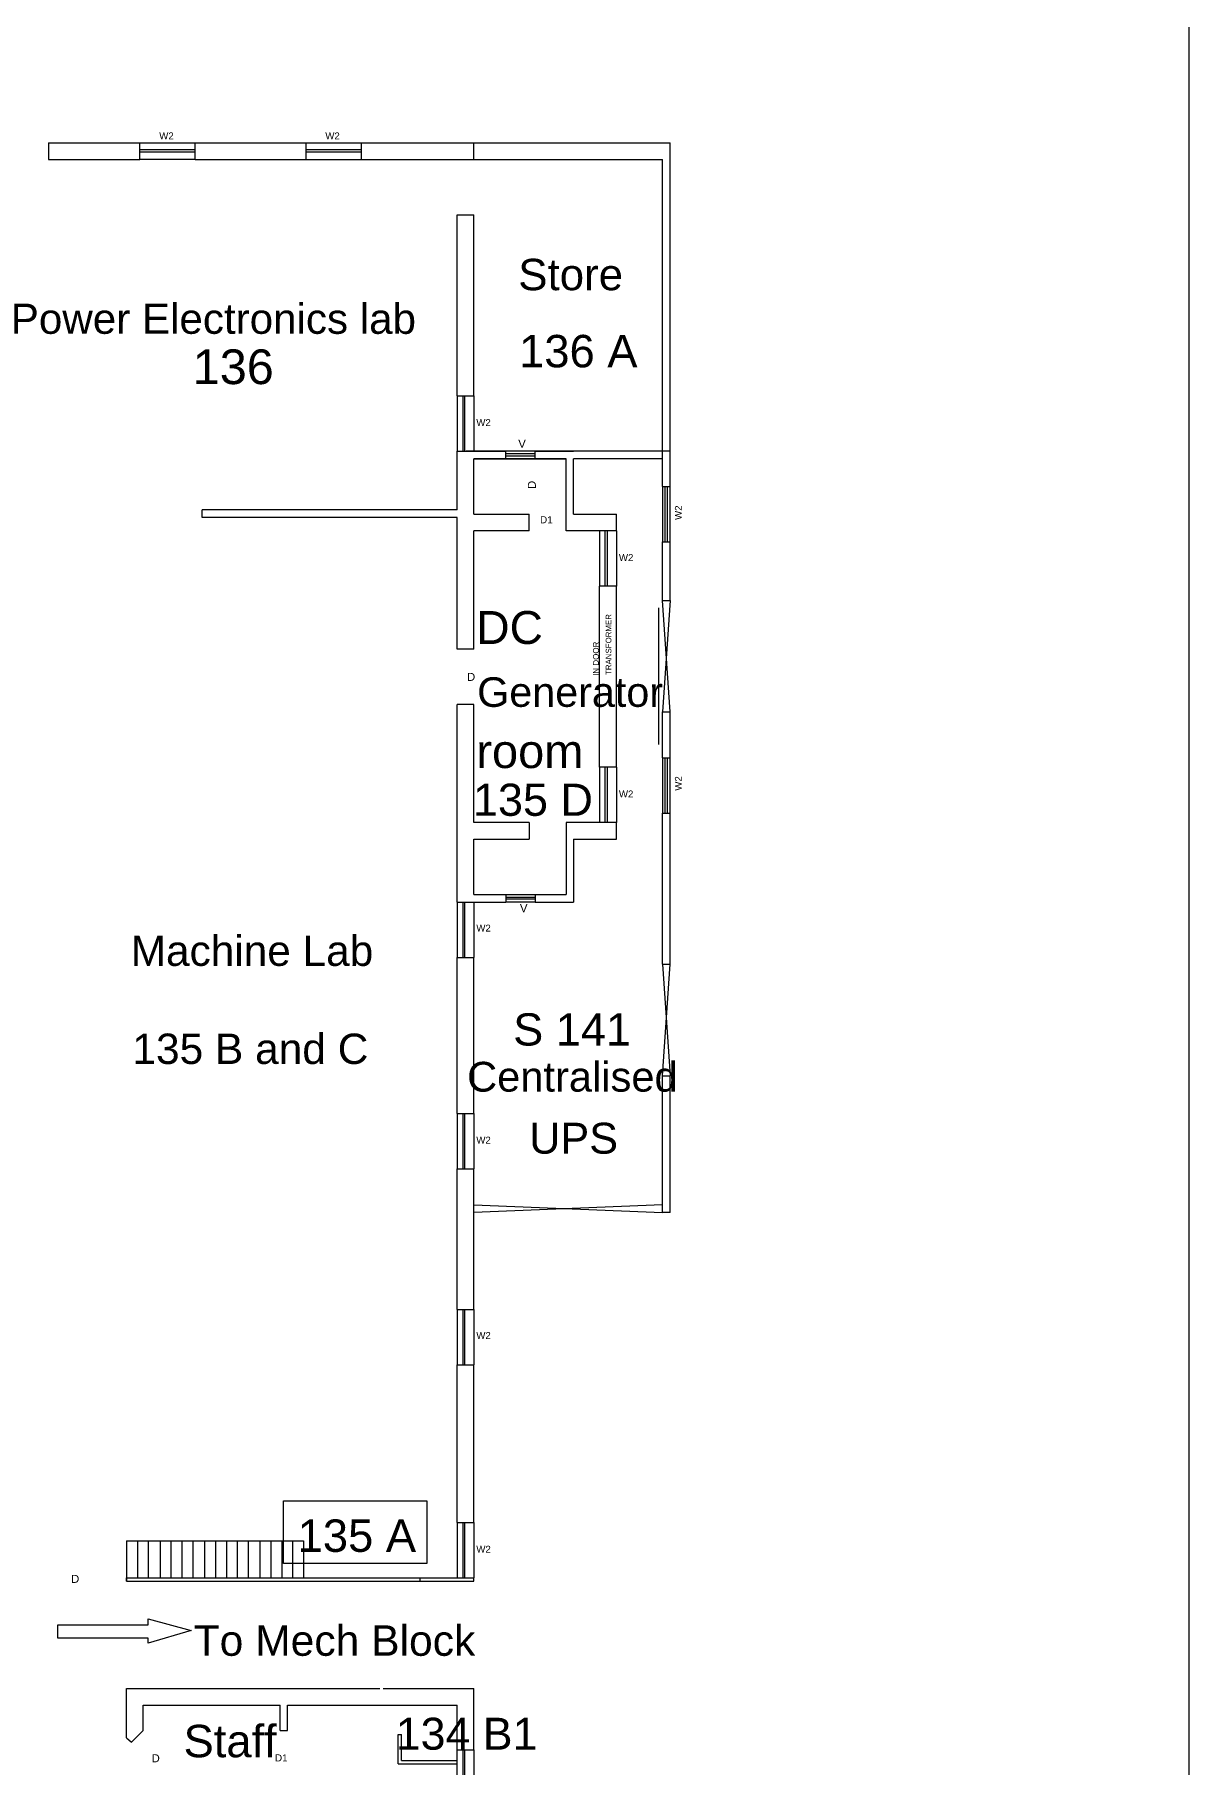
# Model space of a CAD drawing. Header units: millimetres. Extents: x 14 to 406, y 10 to 287.
# Drawn here: x 347.5 to 405.8, y 113.8 to 201.3 of the extents above; entities that cross this region are included whole.
import ezdxf

# ---------------------------------------------------------------- set-up
doc = ezdxf.new("R2010")
doc.units = ezdxf.units.MM
doc.header["$MEASUREMENT"] = 0
doc.layers.get('0').update_dxf_attribs({"linetype": 'CONTINUOUS'})
doc.styles.add('Swis721CnBT$001H0', font='')
doc.styles.get('Swis721CnBT$001H0').set_extended_font_data('Swis721CnBT')

msp = doc.modelspace()

# ---------------------------------------------------------------- linework, layer by layer
at = {"color": 0, "linetype": 'Continuous', "lineweight": 25, "true_color": 0x000007}
for p, q in [((348.178, 195.89), (352.792, 195.89)), ((348.178, 195.89), (348.178, 195.044)), ((348.178, 195.89), (352.792, 195.89)), ((348.178, 195.89), (348.178, 195.044)), ((352.792, 195.552), (355.586, 195.552)), ((352.792, 195.552), (355.586, 195.552)), ((352.792, 195.425), (355.586, 195.425)), ((352.792, 195.425), (355.586, 195.425)), ((355.586, 195.89), (361.174, 195.89)), ((355.586, 195.044), (355.586, 195.89)), ((355.586, 195.89), (361.174, 195.89)), ((355.586, 195.044), (355.586, 195.89)), ((361.174, 195.044), (361.174, 195.89)), ((361.174, 195.89), (363.968, 195.89)), ((361.174, 195.044), (361.174, 195.89)), ((361.174, 195.89), (363.968, 195.89)), ((361.174, 195.552), (363.968, 195.552)), ((361.174, 195.552), (363.968, 195.552)), ((361.174, 195.425), (363.968, 195.425)), ((361.174, 195.425), (363.968, 195.425)), ((363.968, 195.89), (369.641, 195.89)), ((363.968, 195.044), (363.968, 195.89)), ((363.968, 195.89), (379.547, 195.89)), ((363.968, 195.044), (363.968, 195.89)), ((369.641, 195.044), (369.641, 195.89)), ((369.641, 195.044), (369.641, 195.89)), ((369.641, 195.044), (369.641, 195.89)), ((369.641, 195.044), (369.641, 195.89)), ((379.547, 178.534), (379.547, 195.89)), ((348.178, 195.044), (352.792, 195.044)), ((348.178, 195.044), (352.792, 195.044)), ((355.586, 195.044), (361.174, 195.044)), ((355.586, 195.044), (361.174, 195.044)), ((361.174, 195.044), (363.968, 195.044)), ((361.174, 195.044), (363.968, 195.044)), ((363.968, 195.044), (369.641, 195.044)), ((363.968, 195.044), (379.166, 195.044)), ((379.166, 178.534), (379.166, 195.044)), ((368.794, 183.106), (368.794, 192.25)), ((368.794, 192.25), (369.641, 192.25)), ((368.794, 183.106), (368.794, 192.25)), ((368.794, 192.25), (369.641, 192.25)), ((369.641, 183.106), (369.641, 192.25)), ((369.641, 183.106), (369.641, 192.25)), ((369.641, 183.106), (369.641, 192.25)), ((369.641, 183.106), (369.641, 192.25)), ((368.794, 183.106), (369.641, 183.106)), ((368.794, 183.106), (368.794, 180.312)), ((368.794, 183.106), (369.641, 183.106)), ((368.794, 183.106), (368.794, 180.312)), ((369.09, 183.106), (369.09, 180.312)), ((369.09, 183.106), (369.09, 180.312)), ((369.175, 183.106), (369.175, 180.312)), ((369.175, 183.106), (369.175, 180.312)), ((369.641, 183.106), (369.641, 180.312)), ((369.641, 183.106), (369.641, 180.312)), ((368.794, 177.348), (368.794, 180.312)), ((368.794, 180.312), (371.249, 180.312)), ((368.794, 177.348), (368.794, 180.312)), ((368.794, 180.312), (371.249, 180.312)), ((379.547, 180.312), (369.26, 180.312)), ((379.547, 180.312), (369.26, 180.312)), ((371.249, 179.931), (371.249, 180.312)), ((371.249, 179.931), (371.249, 180.312)), ((372.731, 180.312), (374.678, 180.312)), ((372.731, 180.312), (374.678, 180.312)), ((379.547, 178.534), (379.547, 180.312)), ((369.641, 177.137), (369.641, 179.931)), ((369.641, 177.137), (369.641, 179.931)), ((369.641, 179.931), (371.249, 179.931)), ((369.641, 177.137), (369.641, 179.931)), ((369.641, 177.137), (369.641, 179.931)), ((369.641, 179.931), (371.249, 179.931)), ((372.731, 180.185), (371.249, 180.185)), ((372.731, 180.185), (371.249, 180.185)), ((372.731, 180.058), (371.249, 180.058)), ((372.731, 180.058), (371.249, 180.058)), ((372.731, 179.931), (374.297, 179.931)), ((372.731, 179.931), (374.297, 179.931)), ((374.297, 176.29), (374.297, 179.931)), ((374.297, 176.29), (374.297, 179.931)), ((374.678, 177.137), (374.678, 179.931)), ((379.166, 179.931), (374.678, 179.931)), ((374.678, 177.137), (374.678, 179.931)), ((379.166, 179.931), (374.678, 179.931)), ((379.166, 178.534), (379.166, 179.931)), ((379.166, 178.534), (379.547, 178.534)), ((379.166, 178.534), (379.547, 178.534)), ((379.293, 175.74), (379.293, 178.534)), ((379.293, 175.74), (379.293, 178.534)), ((379.42, 175.74), (379.42, 178.534)), ((379.42, 175.74), (379.42, 178.534)), ((368.794, 177.348), (355.925, 177.348)), ((368.794, 170.321), (368.794, 176.967)), ((368.794, 170.321), (368.794, 176.967)), ((369.641, 177.137), (372.435, 177.137)), ((369.641, 177.137), (372.435, 177.137)), ((372.435, 176.29), (372.435, 177.137)), ((372.435, 176.29), (372.435, 177.137)), ((374.678, 177.137), (376.837, 177.137)), ((374.678, 177.137), (376.837, 177.137)), ((376.837, 176.29), (376.837, 177.137)), ((376.837, 176.29), (376.837, 177.137)), ((369.641, 170.321), (369.641, 176.29)), ((372.435, 176.29), (369.641, 176.29)), ((369.641, 170.321), (369.641, 176.29)), ((372.435, 176.29), (369.641, 176.29)), ((376.837, 176.29), (374.297, 176.29)), ((376.837, 176.29), (374.297, 176.29)), ((375.991, 176.29), (375.991, 173.496)), ((375.991, 176.29), (375.991, 173.496)), ((376.245, 176.29), (376.245, 173.496)), ((376.245, 176.29), (376.245, 173.496)), ((376.372, 176.29), (376.372, 173.496)), ((376.372, 176.29), (376.372, 173.496)), ((376.837, 176.29), (376.837, 173.496)), ((376.837, 176.29), (376.837, 173.496)), ((379.166, 172.776), (379.166, 175.74)), ((379.166, 172.776), (379.166, 175.74)), ((379.547, 172.776), (379.547, 175.74)), ((379.547, 172.776), (379.547, 175.74)), ((375.991, 164.352), (375.991, 173.496)), ((376.837, 173.496), (375.991, 173.496)), ((375.991, 164.352), (375.991, 173.496)), ((376.837, 173.496), (375.991, 173.496)), ((376.837, 164.352), (376.837, 173.496)), ((376.837, 164.352), (376.837, 173.496)), ((378.954, 172.395), (378.954, 165.495)), ((378.954, 172.395), (378.954, 165.495)), ((379.166, 172.776), (379.547, 172.776)), ((379.166, 172.776), (379.547, 172.776)), ((369.641, 170.321), (368.794, 170.321)), ((369.641, 170.321), (368.794, 170.321)), ((368.794, 157.536), (368.794, 167.527)), ((369.641, 167.527), (368.794, 167.527)), ((368.794, 157.536), (368.794, 167.527)), ((369.641, 167.527), (368.794, 167.527)), ((369.641, 161.558), (369.641, 167.527)), ((369.641, 161.558), (369.641, 167.527)), ((379.166, 164.818), (379.166, 167.146)), ((379.166, 164.818), (379.166, 167.146)), ((379.547, 164.818), (379.547, 167.146)), ((379.547, 164.818), (379.547, 167.146)), ((379.166, 164.818), (379.547, 164.818)), ((379.166, 164.818), (379.547, 164.818)), ((379.293, 162.024), (379.293, 164.818)), ((379.293, 162.024), (379.293, 164.818)), ((379.42, 162.024), (379.42, 164.818)), ((379.42, 162.024), (379.42, 164.818)), ((376.837, 164.352), (375.991, 164.352)), ((375.991, 164.352), (375.991, 161.558)), ((376.837, 164.352), (375.991, 164.352)), ((375.991, 164.352), (375.991, 161.558)), ((376.245, 164.352), (376.245, 161.558)), ((376.245, 164.352), (376.245, 161.558)), ((376.372, 164.352), (376.372, 161.558)), ((376.372, 164.352), (376.372, 161.558)), ((376.837, 164.352), (376.837, 161.558)), ((376.837, 164.352), (376.837, 161.558)), ((379.166, 154.404), (379.166, 162.024)), ((379.166, 154.404), (379.166, 162.024)), ((379.547, 154.404), (379.547, 162.024)), ((379.547, 154.404), (379.547, 162.024)), ((372.435, 161.558), (369.641, 161.558)), ((372.435, 161.558), (369.641, 161.558)), ((372.435, 161.558), (372.435, 160.711)), ((372.435, 161.558), (372.435, 160.711)), ((374.297, 161.558), (374.297, 157.917)), ((376.837, 161.558), (374.297, 161.558)), ((374.297, 161.558), (374.297, 157.917)), ((376.837, 161.558), (374.297, 161.558)), ((376.837, 160.711), (376.837, 161.558)), ((376.837, 160.711), (376.837, 161.558)), ((369.641, 157.917), (369.641, 160.711)), ((369.641, 157.917), (369.641, 160.711)), ((369.641, 160.711), (372.435, 160.711)), ((369.641, 157.917), (369.641, 160.711)), ((369.641, 157.917), (369.641, 160.711)), ((369.641, 160.711), (372.435, 160.711)), ((374.678, 160.711), (376.837, 160.711)), ((374.678, 160.711), (374.678, 157.536)), ((374.678, 160.711), (376.837, 160.711)), ((374.678, 160.711), (374.678, 157.536)), ((368.794, 157.536), (371.249, 157.536)), ((368.794, 157.536), (368.794, 154.742)), ((368.794, 157.536), (371.249, 157.536)), ((368.794, 157.536), (368.794, 154.742)), ((369.09, 157.536), (369.09, 154.742)), ((369.09, 157.536), (369.09, 154.742)), ((369.175, 157.536), (369.175, 154.742)), ((369.175, 157.536), (369.175, 154.742)), ((369.641, 157.917), (371.249, 157.917)), ((369.641, 157.917), (371.249, 157.917)), ((369.641, 157.536), (369.641, 154.742)), ((369.641, 157.536), (369.641, 154.742)), ((371.249, 157.917), (371.249, 157.536)), ((371.249, 157.917), (371.249, 157.536)), ((371.249, 157.79), (372.731, 157.79)), ((371.249, 157.79), (372.731, 157.79)), ((371.249, 157.706), (372.731, 157.706)), ((371.249, 157.706), (372.731, 157.706)), ((372.731, 157.917), (374.297, 157.917)), ((372.731, 157.917), (374.297, 157.917)), ((372.731, 157.536), (374.678, 157.536)), ((372.731, 157.536), (374.678, 157.536)), ((368.794, 146.868), (368.794, 154.742)), ((368.794, 154.742), (369.641, 154.742)), ((368.794, 146.868), (368.794, 154.742)), ((368.794, 154.742), (369.641, 154.742)), ((369.641, 146.868), (369.641, 154.742)), ((369.641, 146.868), (369.641, 154.742)), ((369.641, 146.868), (369.641, 154.742)), ((369.641, 146.868), (369.641, 154.742)), ((379.166, 154.404), (379.547, 154.404)), ((379.166, 148.773), (379.547, 154.404)), ((379.166, 154.404), (379.547, 148.773)), ((379.166, 154.404), (379.547, 154.404)), ((379.166, 148.773), (379.547, 154.404)), ((379.166, 154.404), (379.547, 148.773)), ((379.166, 141.873), (379.166, 148.773)), ((379.166, 148.773), (379.547, 148.773)), ((379.166, 141.873), (379.166, 148.773)), ((379.166, 148.773), (379.547, 148.773)), ((379.547, 141.873), (379.547, 148.773)), ((379.547, 141.873), (379.547, 148.773)), ((368.794, 146.868), (369.641, 146.868)), ((368.794, 146.868), (368.794, 144.074)), ((368.794, 146.868), (369.641, 146.868)), ((368.794, 146.868), (368.794, 144.074)), ((369.09, 146.868), (369.09, 144.074)), ((369.09, 146.868), (369.09, 144.074)), ((369.175, 146.868), (369.175, 144.074)), ((369.175, 146.868), (369.175, 144.074)), ((369.641, 146.868), (369.641, 144.074)), ((369.641, 146.868), (369.641, 144.074)), ((368.794, 136.962), (368.794, 144.074)), ((368.794, 144.074), (369.641, 144.074)), ((368.794, 136.962), (368.794, 144.074)), ((368.794, 144.074), (369.641, 144.074)), ((369.641, 136.962), (369.641, 144.074)), ((369.641, 136.962), (369.641, 144.074)), ((369.641, 136.962), (369.641, 144.074)), ((369.641, 136.962), (369.641, 144.074)), ((379.166, 142.254), (369.641, 141.873)), ((369.641, 142.254), (379.166, 141.873)), ((379.166, 142.254), (369.641, 141.873)), ((369.641, 142.254), (379.166, 141.873)), ((379.547, 141.873), (379.166, 141.873)), ((379.547, 141.873), (379.166, 141.873)), ((368.794, 136.962), (369.641, 136.962)), ((368.794, 136.962), (368.794, 134.168)), ((368.794, 136.962), (369.641, 136.962)), ((368.794, 136.962), (368.794, 134.168)), ((369.09, 136.962), (369.09, 134.168)), ((369.09, 136.962), (369.09, 134.168)), ((369.175, 136.962), (369.175, 134.168)), ((369.175, 136.962), (369.175, 134.168)), ((369.641, 136.962), (369.641, 134.168)), ((369.641, 136.962), (369.641, 134.168)), ((368.794, 126.21), (368.794, 134.168)), ((368.794, 134.168), (369.641, 134.168)), ((368.794, 126.21), (368.794, 134.168)), ((368.794, 134.168), (369.641, 134.168)), ((369.641, 126.21), (369.641, 134.168)), ((369.641, 126.21), (369.641, 134.168)), ((369.641, 126.21), (369.641, 134.168)), ((369.641, 126.21), (369.641, 134.168)), ((368.794, 126.21), (369.641, 126.21)), ((368.794, 126.21), (368.794, 123.416)), ((368.794, 126.21), (369.641, 126.21)), ((368.794, 126.21), (368.794, 123.416)), ((369.09, 126.21), (369.09, 123.416)), ((369.09, 126.21), (369.09, 123.416)), ((369.175, 126.21), (369.175, 123.416)), ((369.175, 126.21), (369.175, 123.416)), ((369.641, 126.21), (369.641, 123.416)), ((369.641, 126.21), (369.641, 123.416)), ((352.115, 125.278), (361.047, 125.278)), ((352.115, 125.278), (361.047, 125.278)), ((352.665, 125.278), (352.665, 123.416)), ((352.665, 125.278), (352.665, 123.416)), ((353.215, 125.278), (353.215, 123.416)), ((353.215, 125.278), (353.215, 123.416)), ((353.808, 125.278), (353.808, 123.416)), ((353.808, 125.278), (353.808, 123.416)), ((354.358, 125.278), (354.358, 123.416)), ((354.358, 125.278), (354.358, 123.416)), ((354.909, 125.278), (354.909, 123.416)), ((354.909, 125.278), (354.909, 123.416)), ((355.459, 125.278), (355.459, 123.416)), ((355.459, 125.278), (355.459, 123.416)), ((356.052, 125.278), (356.052, 123.416)), ((356.052, 125.278), (356.052, 123.416)), ((356.602, 125.278), (356.602, 123.416)), ((356.602, 125.278), (356.602, 123.416)), ((357.152, 125.278), (357.152, 123.416)), ((357.152, 125.278), (357.152, 123.416)), ((357.703, 125.278), (357.703, 123.416)), ((357.703, 125.278), (357.703, 123.416)), ((358.253, 125.278), (358.253, 123.416)), ((358.253, 125.278), (358.253, 123.416)), ((358.846, 125.278), (358.846, 123.416)), ((358.846, 125.278), (358.846, 123.416)), ((359.396, 125.278), (359.396, 123.416)), ((359.396, 125.278), (359.396, 123.416)), ((359.946, 125.278), (359.946, 123.416)), ((359.946, 125.278), (359.946, 123.416)), ((360.497, 125.278), (360.497, 123.416)), ((360.497, 125.278), (360.497, 123.416)), ((361.047, 125.278), (361.047, 123.416)), ((361.047, 125.278), (361.047, 123.416)), ((352.115, 123.416), (366.931, 123.416)), ((352.115, 123.416), (366.931, 123.416)), ((366.931, 123.246), (366.931, 123.416)), ((366.931, 123.416), (369.641, 123.416)), ((366.931, 123.246), (366.931, 123.416)), ((366.931, 123.416), (369.641, 123.416)), ((369.641, 123.246), (369.641, 123.416)), ((369.641, 123.246), (369.641, 123.416)), ((352.115, 117.828), (364.899, 117.828)), ((352.115, 115.33), (352.115, 117.828)), ((352.115, 117.828), (364.899, 117.828)), ((352.115, 115.33), (352.115, 117.828)), ((365.069, 117.828), (369.641, 117.828)), ((365.069, 117.828), (369.641, 117.828)), ((369.641, 114.737), (369.641, 117.828)), ((369.641, 114.737), (369.641, 117.828)), ((352.961, 115.711), (352.961, 116.981)), ((352.961, 116.981), (359.862, 116.981)), ((352.961, 115.711), (352.961, 116.981)), ((352.961, 116.981), (359.862, 116.981)), ((359.862, 115.711), (359.862, 116.981)), ((359.862, 115.711), (359.862, 116.981)), ((360.243, 116.981), (368.794, 116.981)), ((360.243, 115.711), (360.243, 116.981)), ((360.243, 116.981), (368.794, 116.981)), ((360.243, 115.711), (360.243, 116.981)), ((368.794, 114.737), (368.794, 116.981)), ((368.794, 114.737), (368.794, 116.981)), ((352.961, 115.711), (352.369, 115.118)), ((352.961, 115.711), (352.369, 115.118)), ((359.862, 115.711), (360.243, 115.711)), ((359.862, 115.711), (360.243, 115.711)), ((365.831, 114.018), (365.831, 115.499)), ((365.831, 115.499), (366, 115.499)), ((365.831, 114.018), (365.831, 115.499)), ((365.831, 115.499), (366, 115.499)), ((366, 114.187), (366, 115.499)), ((366, 114.187), (366, 115.499)), ((352.115, 115.33), (352.369, 115.118)), ((352.115, 115.33), (352.369, 115.118)), ((369.09, 114.737), (369.09, 111.943)), ((369.09, 114.737), (369.09, 111.943)), ((369.175, 114.737), (369.175, 111.943)), ((369.175, 114.737), (369.175, 111.943)), ((365.831, 114.018), (368.794, 114.018)), ((365.831, 114.018), (368.794, 114.018)), ((366, 114.187), (368.794, 114.187)), ((366, 114.187), (368.794, 114.187))]:
    msp.add_line(p, q, dxfattribs=at)
for points in [[(14.083, 9.878), (405.751, 9.878), (405.751, 286.822), (14.083, 286.822)], [(360.031, 127.31), (367.27, 127.31), (367.27, 124.135), (360.031, 124.135)], [(360.031, 127.31), (367.27, 127.31), (367.27, 124.135), (360.031, 124.135)], [(348.643, 121.045), (353.215, 121.045), (353.215, 121.341), (355.374, 120.749), (353.215, 120.114), (353.215, 120.368), (348.643, 120.368)], [(348.643, 121.045), (353.215, 121.045), (353.215, 121.341), (355.374, 120.749), (353.215, 120.114), (353.215, 120.368), (348.643, 120.368)]]:
    msp.add_lwpolyline(points, close=True, dxfattribs=at)
for points in [[(355.586, 195.044), (352.792, 195.044), (352.792, 195.89), (355.586, 195.89)], [(355.586, 195.044), (352.792, 195.044), (352.792, 195.89), (355.586, 195.89)], [(371.249, 179.931), (372.731, 179.931), (372.731, 180.312), (371.249, 180.312)], [(371.249, 179.931), (372.731, 179.931), (372.731, 180.312), (371.249, 180.312)], [(374.297, 179.931), (372.435, 179.931), (369.641, 179.931)], [(374.297, 179.931), (372.435, 179.931), (369.641, 179.931)], [(379.166, 178.534), (379.166, 175.74), (379.547, 175.74), (379.547, 178.534)], [(379.166, 178.534), (379.166, 175.74), (379.547, 175.74), (379.547, 178.534)], [(368.794, 176.967), (355.925, 176.967), (355.925, 177.348)], [(379.547, 172.776), (379.166, 167.146), (379.547, 167.146), (379.166, 172.776)], [(379.547, 172.776), (379.166, 167.146), (379.547, 167.146), (379.166, 172.776)], [(379.166, 164.818), (379.166, 162.024), (379.547, 162.024), (379.547, 164.818)], [(379.166, 164.818), (379.166, 162.024), (379.547, 162.024), (379.547, 164.818)], [(371.249, 157.917), (372.731, 157.917), (372.731, 157.536), (371.249, 157.536)], [(371.249, 157.917), (372.731, 157.917), (372.731, 157.536), (371.249, 157.536)], [(352.115, 125.278), (352.115, 123.246), (352.115, 123.416)], [(352.115, 125.278), (352.115, 123.246), (352.115, 123.416)], [(352.115, 123.246), (366.931, 123.246), (369.641, 123.246)], [(352.115, 123.246), (366.931, 123.246), (369.641, 123.246)], [(368.794, 111.943), (368.794, 114.737), (369.641, 114.737), (369.641, 111.943)], [(368.794, 111.943), (368.794, 114.737), (369.641, 114.737), (369.641, 111.943)]]:
    msp.add_lwpolyline(points, dxfattribs=at)

# ---------------------------------------------------------------- texts
at = {"color": 0, "true_color": 0x000007, "style": 'Swis721CnBT$001H0'}
for s, height, p in [('W2', 0.3483, (353.766, 196.06)), ('W2', 0.3483, (353.766, 196.06)), ('W2', 0.3483, (362.148, 196.06)), ('W2', 0.3483, (362.148, 196.06)), ('Store', 1.5845, (371.884, 188.44)), ('Power Electronics lab', 1.52269, (346.273, 186.238)), ('136 A', 1.6372, (371.927, 184.545)), ('136', 1.7531, (355.459, 183.698)), ('136', 1.7531, (355.459, 183.698)), ('W2', 0.3483, (369.768, 181.582)), ('W2', 0.3483, (369.768, 181.582)), ('V', 0.41, (371.884, 180.481)), ('V', 0.41, (371.884, 180.481)), ('D1', 0.3564, (372.985, 176.671)), ('D1', 0.3564, (372.985, 176.671)), ('W2', 0.3483, (376.964, 174.766)), ('W2', 0.3483, (376.964, 174.766)), ('DC', 1.6644, (369.768, 170.575)), ('D', 0.404, (369.302, 168.712)), ('D', 0.404, (369.302, 168.712)), ('Generator', 1.4919, (369.81, 167.4)), ('room', 1.6977, (369.768, 164.31)), ('135 D', 1.6246, (369.598, 161.897)), ('W2', 0.3483, (376.964, 162.828)), ('W2', 0.3483, (376.964, 162.828)), ('V', 0.41, (371.969, 157.028)), ('V', 0.41, (371.969, 157.028)), ('Machine Lab', 1.53055, (352.326, 154.319)), ('Machine Lab', 1.53055, (352.326, 154.319)), ('W2', 0.3483, (369.768, 156.055)), ('W2', 0.3483, (369.768, 156.055)), ('S 141', 1.6272, (371.63, 150.297)), ('S 141', 1.6272, (371.63, 150.297)), ('135 B and C', 1.53359, (352.411, 149.366)), ('135 B and C', 1.53359, (352.411, 149.366)), ('Centralised', 1.50427, (369.302, 147.969)), ('UPS', 1.5615, (372.435, 144.836)), ('W2', 0.3483, (369.768, 145.344)), ('W2', 0.3483, (369.768, 145.344)), ('W2', 0.3483, (369.768, 135.481)), ('W2', 0.3483, (369.768, 135.481)), ('135 A', 1.6372, (360.751, 124.728)), ('135 A', 1.6372, (360.751, 124.728)), ('W2', 0.3483, (369.768, 124.686)), ('W2', 0.3483, (369.768, 124.686)), ('D', 0.404, (349.321, 123.162)), ('D', 0.404, (349.321, 123.162)), ('To Mech Block', 1.53882, (355.501, 119.479)), ('To Mech Block', 1.53882, (355.501, 119.479)), ('134 B1', 1.6141, (365.704, 114.737)), ('134 B1', 1.6141, (365.704, 114.737)), ('Staff', 1.6361, (354.993, 114.356)), ('Staff', 1.6361, (354.993, 114.356)), ('D', 0.404, (353.385, 114.102)), ('D', 0.404, (353.385, 114.102)), ('D1', 0.3564, (359.608, 114.145)), ('D1', 0.3564, (359.608, 114.145))]:
    msp.add_text(s, height=height, dxfattribs=at).set_placement(p)
for s, height, p in [('D', 0.404, (372.773, 178.407)), ('D', 0.404, (372.773, 178.407)), ('W2', 0.3483, (380.139, 176.84)), ('W2', 0.3483, (380.139, 176.84)), ('TRANSFORMER', 0.28512, (376.583, 169.009)), ('TRANSFORMER', 0.28512, (376.583, 169.009)), ('IN DOOR', 0.2888, (375.948, 168.966)), ('IN DOOR', 0.2888, (375.948, 168.966)), ('W2', 0.3483, (380.139, 163.167)), ('W2', 0.3483, (380.139, 163.167))]:
    msp.add_text(s, height=height, rotation=90, dxfattribs=at).set_placement(p)

doc.saveas('drawing.dxf')
